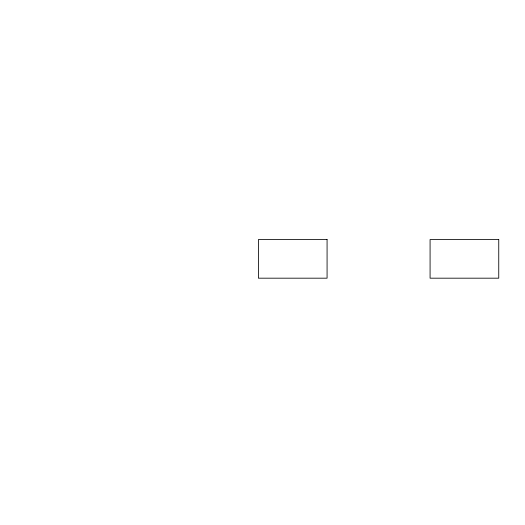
<?xml version="1.0" encoding="UTF-8"?>
<svg xmlns="http://www.w3.org/2000/svg" width="525" height="525" viewBox="0 0 525 525"><rect width="100%" height="100%" fill="white"/><g stroke="black" fill="none" stroke-linecap="round" stroke-linejoin="round"><path stroke-width="0.79" d="M327.075 239.558L258.405 239.558L258.405 278.184L327.075 278.184L327.075 239.558M498.75 239.558L430.08 239.558L430.08 278.184L498.75 278.184L498.75 239.558"/></g></svg>
